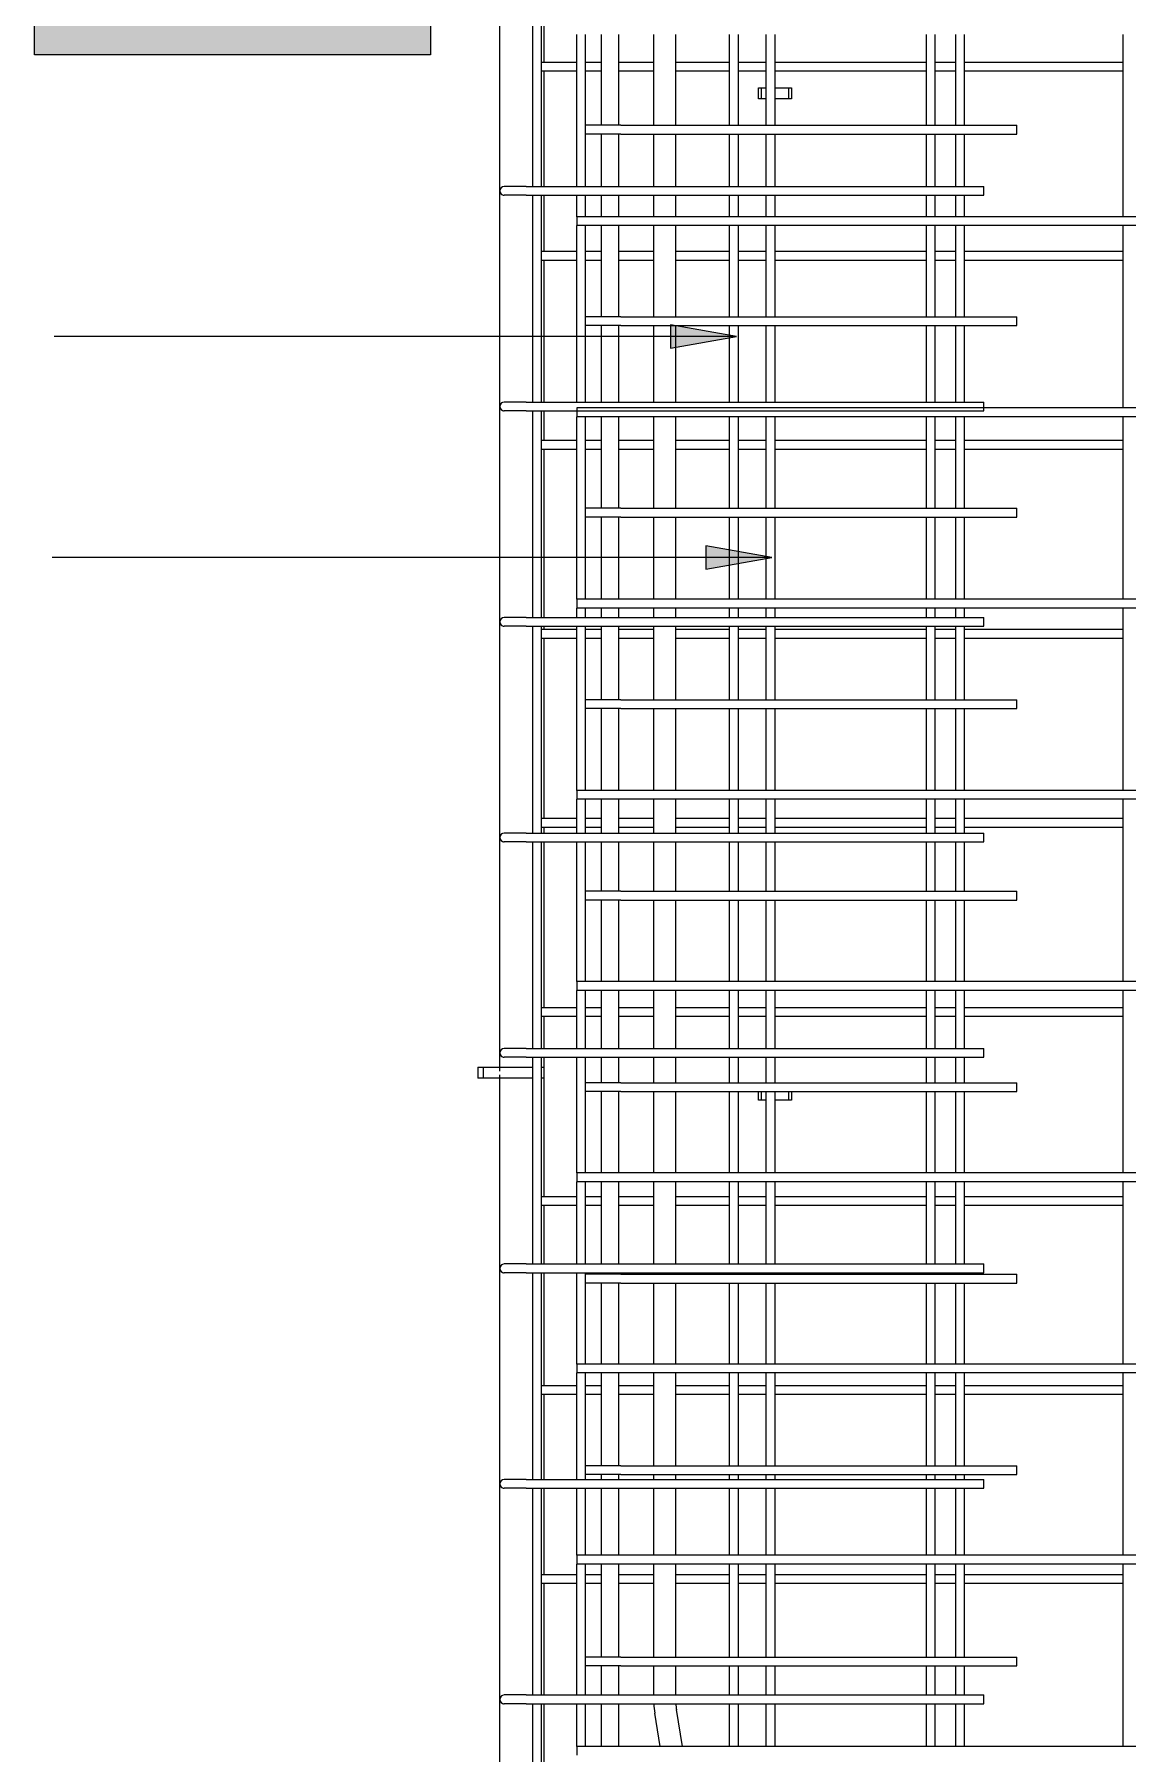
# Model space of a CAD drawing. Header units: millimetres. Extents: x 1435 to 26503, y -2036 to 18836.
# Drawn here: x 3916 to 4909, y 26 to 1588 of the extents above; entities that cross this region are included whole.
import ezdxf

# ---------------------------------------------------------------- set-up
doc = ezdxf.new("R2010")
doc.units = ezdxf.units.MM
doc.linetypes.add('Dash', pattern=[6.36, 3.18, -3.18])
for name, color, linetype, lineweight in [('A-GENM', 13, 'Continuous', 18), ('A-WALL', 113, 'Continuous', 25), ('A-WALL-HDLN', 110, 'Dash', 25), ('G-ANNO-SYMB', 111, 'Continuous', 9), ('S-RBAR', 171, 'Continuous', 18), ('S-RBAR-IDEN', 171, 'Continuous', 9)]:
    doc.layers.add(name, color=color, linetype=linetype, lineweight=lineweight)

# ---------------------------------------------------------------- blocks, each defined once
blk = doc.blocks.new('RR spread anchor face based - RR-SA-2_5-150-1726819-Elevation Front 1')
at = {"layer": 'A-GENM'}
for p, q in [((4573.8, 620), (4573.8, 627.9)), ((4576.3, 627.9), (4576.3, 620)), ((4601.3, 627.9), (4601.3, 620)), ((4603.8, 627.9), (4603.8, 620)), ((4576.3, 620), (4573.8, 620)), ((4581, 620), (4576.3, 620)), ((4601.3, 620), (4589, 620)), ((4603.8, 620), (4601.3, 620))]:
    blk.add_line(p, q, dxfattribs=at)
blk = doc.blocks.new('RR spread anchor face based - RR-SA-2_5-150-V5-Elevation Front 1')
at = {"layer": 'A-GENM'}
for p, q in [((4573.8, 1540), (4576.3, 1540)), ((4573.8, 1530), (4573.8, 1540)), ((4576.3, 1540), (4581, 1540)), ((4576.3, 1540), (4576.3, 1530)), ((4589, 1540), (4601.3, 1540)), ((4601.3, 1540), (4603.8, 1540)), ((4601.3, 1540), (4601.3, 1530)), ((4603.8, 1540), (4603.8, 1530)), ((4576.3, 1530), (4573.8, 1530)), ((4581, 1530), (4576.3, 1530)), ((4601.3, 1530), (4589, 1530)), ((4603.8, 1530), (4601.3, 1530))]:
    blk.add_line(p, q, dxfattribs=at)
blk = doc.blocks.new('RR spread anchor face based - RR-SA-3_0-200-1876459-Elevation Front 1')
at = {"layer": 'A-GENM'}
for p, q in [((4318.8, 3140), (4323.8, 3140)), ((4318.8, 3140), (4318.8, 3130)), ((4323.8, 3140), (4368.8, 3140)), ((4323.8, 3140), (4323.8, 3130)), ((4376.8, 3140), (4378.8, 3140)), ((4323.8, 3130), (4318.8, 3130)), ((4368.8, 3130), (4323.8, 3130)), ((4378.8, 3130), (4376.8, 3130))]:
    blk.add_line(p, q, dxfattribs=at)
blk = doc.blocks.new('Detail View - M_Section Tail - Filled Horizontal-14034-Elevation Front 1')
at = {"layer": 'G-ANNO-SYMB'}
blk.add_hatch(color=256, dxfattribs=at).paths.add_polyline_path([(4275.8, 3669.7), (4275.8, 3749.7), (3915.8, 3749.7), (3915.8, 3669.7)])
for p, q in [((3915.8, 3669.7), (3915.8, 3749.7)), ((3915.8, 3749.7), (4275.8, 3749.7)), ((4275.8, 3749.7), (4275.8, 3669.7)), ((4275.8, 3669.7), (3915.8, 3669.7))]:
    blk.add_line(p, q, dxfattribs=at)

msp = doc.modelspace()

# ---------------------------------------------------------------- hatches: boundary and pattern name
at = {"layer": 'S-RBAR-IDEN'}
for points in [[(4554, 1313.9), (4494, 1324.5), (4494, 1303.3)], [(4586.1, 1113.1), (4526.1, 1123.7), (4526.1, 1102.5)]]:
    msp.add_hatch(color=256, dxfattribs=at).paths.add_polyline_path(points)

# ---------------------------------------------------------------- linework, layer by layer
at = {"layer": 'A-WALL'}
for p, q in [((4338.8, 649.9), (4338.8, 1655)), ((4378.8, 1638), (4378.8, 1562.9)), ((4378.8, 1554.9), (4378.8, 1450.2)), ((4378.8, 1442.2), (4378.8, 1391.1)), ((4378.8, 1383.1), (4378.8, 1254.4)), ((4378.8, 1246.4), (4378.8, 1219.4)), ((4378.8, 1211.4), (4378.8, 1058.6)), ((4378.8, 1050.6), (4378.8, 1047.6)), ((4378.8, 1039.6), (4378.8, 875.9)), ((4378.8, 867.9), (4378.8, 862.8)), ((4378.8, 854.8), (4378.8, 704.1)), ((4378.8, 696.1), (4378.8, 667)), ((4378.8, 659), (4378.8, 532.3)), ((4338.8, -825.1), (4338.8, 639.9)), ((4378.8, 524.3), (4378.8, 471.2)), ((4378.8, 463.2), (4378.8, 360.6)), ((4378.8, 352.6), (4378.8, 275.4)), ((4378.8, 267.4), (4378.8, 188.8)), ((4378.8, 180.8), (4378.8, 79.6)), ((4378.8, 71.6), (4378.8, 17.1))]:
    msp.add_line(p, q, dxfattribs=at)
at = {"layer": 'A-WALL-HDLN'}
msp.add_line((4338.8, 639.9), (4338.8, 649.9), dxfattribs=at)
at = {"layer": 'S-RBAR'}
for p, q in [((4368.8, 1450.2), (4368.8, 1638)), ((4376.8, 1450.2), (4376.8, 1638)), ((4408.8, 1450.2), (4408.8, 1588.4)), ((4416.8, 1450.2), (4416.8, 1588.4)), ((4431.1, 1505.8), (4431.1, 1588.4)), ((4447.1, 1505.8), (4447.1, 1588.4)), ((4478.8, 1505.8), (4478.8, 1588.4)), ((4498.8, 1505.8), (4498.8, 1588.4)), ((4547.7, 1505.8), (4547.7, 1588.4)), ((4555.7, 1505.8), (4555.7, 1588.4)), ((4581, 1505.8), (4581, 1588.4)), ((4589, 1505.8), (4589, 1588.4)), ((4726.5, 1505.8), (4726.5, 1588.4)), ((4734.5, 1505.8), (4734.5, 1588.4)), ((4753.2, 1505.8), (4753.2, 1588.4)), ((4761.2, 1505.8), (4761.2, 1588.4)), ((4905.4, 1422.7), (4905.4, 1588.4)), ((4408.8, 1562.9), (4376.8, 1562.9)), ((4431.1, 1562.9), (4416.8, 1562.9)), ((4478.8, 1562.9), (4447.1, 1562.9)), ((4547.7, 1562.9), (4498.8, 1562.9)), ((4581, 1562.9), (4555.7, 1562.9)), ((4726.5, 1562.9), (4589, 1562.9)), ((4753.2, 1562.9), (4734.5, 1562.9)), ((4905.4, 1562.9), (4761.2, 1562.9)), ((4408.8, 1554.9), (4376.8, 1554.9)), ((4431.1, 1554.9), (4416.8, 1554.9)), ((4478.8, 1554.9), (4447.1, 1554.9)), ((4547.7, 1554.9), (4498.8, 1554.9)), ((4581, 1554.9), (4555.7, 1554.9)), ((4726.5, 1554.9), (4589, 1554.9)), ((4753.2, 1554.9), (4734.5, 1554.9)), ((4905.4, 1554.9), (4761.2, 1554.9)), ((4448.8, 1505.8), (4416.1, 1505.8)), ((4448.8, 1505.8), (4808.8, 1505.8)), ((4808.8, 1497.8), (4808.8, 1505.8)), ((4448.8, 1497.8), (4416.1, 1497.8)), ((4431.1, 1450.2), (4431.1, 1497.8)), ((4447.1, 1450.2), (4447.1, 1497.8)), ((4448.8, 1497.8), (4808.8, 1497.8)), ((4478.8, 1450.2), (4478.8, 1497.8)), ((4498.8, 1450.2), (4498.8, 1497.8)), ((4547.7, 1450.2), (4547.7, 1497.8)), ((4555.7, 1450.2), (4555.7, 1497.8)), ((4581, 1450.2), (4581, 1497.8)), ((4589, 1450.2), (4589, 1497.8)), ((4726.5, 1450.2), (4726.5, 1497.8)), ((4734.5, 1450.2), (4734.5, 1497.8)), ((4753.2, 1450.2), (4753.2, 1497.8)), ((4761.2, 1450.2), (4761.2, 1497.8)), ((4362.8, 1450.2), (4342.8, 1450.2)), ((4362.8, 1442.2), (4342.8, 1442.2)), ((4362.8, 1450.2), (4778.8, 1450.2)), ((4362.8, 1442.2), (4778.8, 1442.2)), ((4368.8, 1254.4), (4368.8, 1442.2)), ((4376.8, 1254.4), (4376.8, 1442.2)), ((4408.8, 1422.7), (4408.8, 1442.2)), ((4416.8, 1422.7), (4416.8, 1442.2)), ((4431.1, 1422.7), (4431.1, 1442.2)), ((4447.1, 1422.7), (4447.1, 1442.2)), ((4478.8, 1422.7), (4478.8, 1442.2)), ((4498.8, 1422.7), (4498.8, 1442.2)), ((4547.7, 1422.7), (4547.7, 1442.2)), ((4555.7, 1422.7), (4555.7, 1442.2)), ((4581, 1422.7), (4581, 1442.2)), ((4589, 1422.7), (4589, 1442.2)), ((4726.5, 1422.7), (4726.5, 1442.2)), ((4734.5, 1422.7), (4734.5, 1442.2)), ((4753.2, 1422.7), (4753.2, 1442.2)), ((4761.2, 1422.7), (4761.2, 1442.2)), ((4778.8, 1442.2), (4778.8, 1450.2)), ((5586.9, 1422.7), (4408.8, 1422.7)), ((4408.8, 1422.7), (4408.8, 1414.7)), ((4408.8, 1254.4), (4408.8, 1414.7)), ((5586.9, 1414.7), (4408.8, 1414.7)), ((4416.8, 1254.4), (4416.8, 1414.7)), ((4431.1, 1331.8), (4431.1, 1414.7)), ((4447.1, 1331.8), (4447.1, 1414.7)), ((4478.8, 1331.8), (4478.8, 1414.7)), ((4498.8, 1331.8), (4498.8, 1414.7)), ((4547.7, 1331.8), (4547.7, 1414.7)), ((4555.7, 1331.8), (4555.7, 1414.7)), ((4581, 1331.8), (4581, 1414.7)), ((4589, 1331.8), (4589, 1414.7)), ((4726.5, 1331.8), (4726.5, 1414.7)), ((4734.5, 1331.8), (4734.5, 1414.7)), ((4753.2, 1331.8), (4753.2, 1414.7)), ((4761.2, 1331.8), (4761.2, 1414.7)), ((4905.4, 1249), (4905.4, 1414.7)), ((4408.8, 1391.1), (4376.8, 1391.1)), ((4431.1, 1391.1), (4416.8, 1391.1)), ((4478.8, 1391.1), (4447.1, 1391.1)), ((4547.7, 1391.1), (4498.8, 1391.1)), ((4581, 1391.1), (4555.7, 1391.1)), ((4726.5, 1391.1), (4589, 1391.1)), ((4753.2, 1391.1), (4734.5, 1391.1)), ((4905.4, 1391.1), (4761.2, 1391.1)), ((4408.8, 1383.1), (4376.8, 1383.1)), ((4431.1, 1383.1), (4416.8, 1383.1)), ((4478.8, 1383.1), (4447.1, 1383.1)), ((4547.7, 1383.1), (4498.8, 1383.1)), ((4581, 1383.1), (4555.7, 1383.1)), ((4726.5, 1383.1), (4589, 1383.1)), ((4753.2, 1383.1), (4734.5, 1383.1)), ((4905.4, 1383.1), (4761.2, 1383.1)), ((4448.8, 1331.8), (4416.1, 1331.8)), ((4448.8, 1331.8), (4808.8, 1331.8)), ((4808.8, 1323.8), (4808.8, 1331.8)), ((4448.8, 1323.8), (4416.1, 1323.8)), ((4431.1, 1254.4), (4431.1, 1323.8)), ((4447.1, 1254.4), (4447.1, 1323.8)), ((4448.8, 1323.8), (4808.8, 1323.8)), ((4478.8, 1254.4), (4478.8, 1323.8)), ((4498.8, 1254.4), (4498.8, 1323.8)), ((4547.7, 1254.4), (4547.7, 1323.8)), ((4555.7, 1254.4), (4555.7, 1323.8)), ((4581, 1254.4), (4581, 1323.8)), ((4589, 1254.4), (4589, 1323.8)), ((4726.5, 1254.4), (4726.5, 1323.8)), ((4734.5, 1254.4), (4734.5, 1323.8)), ((4753.2, 1254.4), (4753.2, 1323.8)), ((4761.2, 1254.4), (4761.2, 1323.8)), ((4362.8, 1254.4), (4342.8, 1254.4)), ((4362.8, 1254.4), (4778.8, 1254.4)), ((4778.8, 1246.4), (4778.8, 1254.4)), ((4362.8, 1246.4), (4342.8, 1246.4)), ((4362.8, 1246.4), (4778.8, 1246.4)), ((4368.8, 1058.6), (4368.8, 1246.4)), ((4376.8, 1058.6), (4376.8, 1246.4)), ((5586.9, 1249), (4408.8, 1249)), ((4408.8, 1249), (4408.8, 1241)), ((4408.8, 1075.2), (4408.8, 1241)), ((5586.9, 1241), (4408.8, 1241)), ((4416.8, 1075.2), (4416.8, 1241)), ((4431.1, 1157.8), (4431.1, 1241)), ((4447.1, 1157.8), (4447.1, 1241)), ((4478.8, 1157.8), (4478.8, 1241)), ((4498.8, 1157.8), (4498.8, 1241)), ((4547.7, 1157.8), (4547.7, 1241)), ((4555.7, 1157.8), (4555.7, 1241)), ((4581, 1157.8), (4581, 1241)), ((4589, 1157.8), (4589, 1241)), ((4726.5, 1157.8), (4726.5, 1241)), ((4734.5, 1157.8), (4734.5, 1241)), ((4753.2, 1157.8), (4753.2, 1241)), ((4761.2, 1157.8), (4761.2, 1241)), ((4905.4, 1075.2), (4905.4, 1241)), ((4408.8, 1219.4), (4376.8, 1219.4)), ((4431.1, 1219.4), (4416.8, 1219.4)), ((4478.8, 1219.4), (4447.1, 1219.4)), ((4547.7, 1219.4), (4498.8, 1219.4)), ((4581, 1219.4), (4555.7, 1219.4)), ((4726.5, 1219.4), (4589, 1219.4)), ((4753.2, 1219.4), (4734.5, 1219.4)), ((4905.4, 1219.4), (4761.2, 1219.4)), ((4408.8, 1211.4), (4376.8, 1211.4)), ((4431.1, 1211.4), (4416.8, 1211.4)), ((4478.8, 1211.4), (4447.1, 1211.4)), ((4547.7, 1211.4), (4498.8, 1211.4)), ((4581, 1211.4), (4555.7, 1211.4)), ((4726.5, 1211.4), (4589, 1211.4)), ((4753.2, 1211.4), (4734.5, 1211.4)), ((4905.4, 1211.4), (4761.2, 1211.4)), ((4448.8, 1157.8), (4416.1, 1157.8)), ((4448.8, 1157.8), (4808.8, 1157.8)), ((4808.8, 1149.8), (4808.8, 1157.8)), ((4448.8, 1149.8), (4416.1, 1149.8)), ((4431.1, 1075.2), (4431.1, 1149.8)), ((4447.1, 1075.2), (4447.1, 1149.8)), ((4448.8, 1149.8), (4808.8, 1149.8)), ((4478.8, 1075.2), (4478.8, 1149.8)), ((4498.8, 1075.2), (4498.8, 1149.8)), ((4547.7, 1075.2), (4547.7, 1149.8)), ((4555.7, 1075.2), (4555.7, 1149.8)), ((4581, 1075.2), (4581, 1149.8)), ((4589, 1075.2), (4589, 1149.8)), ((4726.5, 1075.2), (4726.5, 1149.8)), ((4734.5, 1075.2), (4734.5, 1149.8)), ((4753.2, 1075.2), (4753.2, 1149.8)), ((4761.2, 1075.2), (4761.2, 1149.8)), ((5586.9, 1075.2), (4408.8, 1075.2)), ((4408.8, 1075.2), (4408.8, 1067.2)), ((4408.8, 1058.6), (4408.8, 1067.2)), ((5586.9, 1067.2), (4408.8, 1067.2)), ((4416.8, 1058.6), (4416.8, 1067.2)), ((4431.1, 1058.6), (4431.1, 1067.2)), ((4447.1, 1058.6), (4447.1, 1067.2)), ((4478.8, 1058.6), (4478.8, 1067.2)), ((4498.8, 1058.6), (4498.8, 1067.2)), ((4547.7, 1058.6), (4547.7, 1067.2)), ((4555.7, 1058.6), (4555.7, 1067.2)), ((4581, 1058.6), (4581, 1067.2)), ((4589, 1058.6), (4589, 1067.2)), ((4726.5, 1058.6), (4726.5, 1067.2)), ((4734.5, 1058.6), (4734.5, 1067.2)), ((4753.2, 1058.6), (4753.2, 1067.2)), ((4761.2, 1058.6), (4761.2, 1067.2)), ((4905.4, 901.5), (4905.4, 1067.2)), ((4362.8, 1058.6), (4342.8, 1058.6)), ((4362.8, 1050.6), (4342.8, 1050.6)), ((4362.8, 1058.6), (4778.8, 1058.6)), ((4362.8, 1050.6), (4778.8, 1050.6)), ((4368.8, 862.8), (4368.8, 1050.6)), ((4376.8, 862.8), (4376.8, 1050.6)), ((4408.8, 1047.6), (4376.8, 1047.6)), ((4408.8, 901.5), (4408.8, 1050.6)), ((4416.8, 901.5), (4416.8, 1050.6)), ((4431.1, 1047.6), (4416.8, 1047.6)), ((4431.1, 983.9), (4431.1, 1050.6)), ((4447.1, 983.9), (4447.1, 1050.6)), ((4478.8, 1047.6), (4447.1, 1047.6)), ((4478.8, 983.9), (4478.8, 1050.6)), ((4498.8, 983.9), (4498.8, 1050.6)), ((4547.7, 1047.6), (4498.8, 1047.6)), ((4547.7, 983.9), (4547.7, 1050.6)), ((4555.7, 983.9), (4555.7, 1050.6)), ((4581, 1047.6), (4555.7, 1047.6)), ((4581, 983.9), (4581, 1050.6)), ((4589, 983.9), (4589, 1050.6)), ((4726.5, 1047.6), (4589, 1047.6)), ((4726.5, 983.9), (4726.5, 1050.6)), ((4734.5, 983.9), (4734.5, 1050.6)), ((4753.2, 1047.6), (4734.5, 1047.6)), ((4753.2, 983.9), (4753.2, 1050.6)), ((4761.2, 983.9), (4761.2, 1050.6)), ((4905.4, 1047.6), (4761.2, 1047.6)), ((4778.8, 1050.6), (4778.8, 1058.6)), ((4408.8, 1039.6), (4376.8, 1039.6)), ((4431.1, 1039.6), (4416.8, 1039.6)), ((4478.8, 1039.6), (4447.1, 1039.6)), ((4547.7, 1039.6), (4498.8, 1039.6)), ((4581, 1039.6), (4555.7, 1039.6)), ((4726.5, 1039.6), (4589, 1039.6)), ((4753.2, 1039.6), (4734.5, 1039.6)), ((4905.4, 1039.6), (4761.2, 1039.6)), ((4448.8, 983.9), (4416.1, 983.9)), ((4448.8, 975.9), (4416.1, 975.9)), ((4431.1, 901.5), (4431.1, 975.9)), ((4447.1, 901.5), (4447.1, 975.9)), ((4448.8, 983.9), (4808.8, 983.9)), ((4448.8, 975.9), (4808.8, 975.9)), ((4478.8, 901.5), (4478.8, 975.9)), ((4498.8, 901.5), (4498.8, 975.9)), ((4547.7, 901.5), (4547.7, 975.9)), ((4555.7, 901.5), (4555.7, 975.9)), ((4581, 901.5), (4581, 975.9)), ((4589, 901.5), (4589, 975.9)), ((4726.5, 901.5), (4726.5, 975.9)), ((4734.5, 901.5), (4734.5, 975.9)), ((4753.2, 901.5), (4753.2, 975.9)), ((4761.2, 901.5), (4761.2, 975.9)), ((4808.8, 975.9), (4808.8, 983.9)), ((5586.9, 901.5), (4408.8, 901.5)), ((4408.8, 901.5), (4408.8, 893.5)), ((4408.8, 862.8), (4408.8, 893.5)), ((5578.9, 893.5), (4408.8, 893.5)), ((4416.8, 862.8), (4416.8, 893.5)), ((4431.1, 862.8), (4431.1, 893.5)), ((4447.1, 862.8), (4447.1, 893.5)), ((4478.8, 862.8), (4478.8, 893.5)), ((4498.8, 862.8), (4498.8, 893.5)), ((4547.7, 862.8), (4547.7, 893.5)), ((4555.7, 862.8), (4555.7, 893.5)), ((4581, 862.8), (4581, 893.5)), ((4589, 862.8), (4589, 893.5)), ((4726.5, 862.8), (4726.5, 893.5)), ((4734.5, 862.8), (4734.5, 893.5)), ((4753.2, 862.8), (4753.2, 893.5)), ((4761.2, 862.8), (4761.2, 893.5)), ((4905.4, 727.8), (4905.4, 893.5)), ((4408.8, 875.9), (4376.8, 875.9)), ((4431.1, 875.9), (4416.8, 875.9)), ((4478.8, 875.9), (4447.1, 875.9)), ((4547.7, 875.9), (4498.8, 875.9)), ((4581, 875.9), (4555.7, 875.9)), ((4726.5, 875.9), (4589, 875.9)), ((4753.2, 875.9), (4734.5, 875.9)), ((4905.4, 875.9), (4761.2, 875.9)), ((4362.8, 862.8), (4342.8, 862.8)), ((4362.8, 862.8), (4778.8, 862.8)), ((4408.8, 867.9), (4376.8, 867.9)), ((4431.1, 867.9), (4416.8, 867.9)), ((4478.8, 867.9), (4447.1, 867.9)), ((4547.7, 867.9), (4498.8, 867.9)), ((4581, 867.9), (4555.7, 867.9)), ((4726.5, 867.9), (4589, 867.9)), ((4753.2, 867.9), (4734.5, 867.9)), ((4905.4, 867.9), (4761.2, 867.9)), ((4778.8, 854.8), (4778.8, 862.8)), ((4362.8, 854.8), (4342.8, 854.8)), ((4362.8, 854.8), (4778.8, 854.8)), ((4368.8, 667), (4368.8, 854.8)), ((4376.8, 667), (4376.8, 854.8)), ((4408.8, 727.8), (4408.8, 854.8)), ((4416.8, 727.8), (4416.8, 854.8)), ((4431.1, 809.9), (4431.1, 854.8)), ((4447.1, 809.9), (4447.1, 854.8)), ((4478.8, 809.9), (4478.8, 854.8)), ((4498.8, 809.9), (4498.8, 854.8)), ((4547.7, 809.9), (4547.7, 854.8)), ((4555.7, 809.9), (4555.7, 854.8)), ((4581, 809.9), (4581, 854.8)), ((4589, 809.9), (4589, 854.8)), ((4726.5, 809.9), (4726.5, 854.8)), ((4734.5, 809.9), (4734.5, 854.8)), ((4753.2, 809.9), (4753.2, 854.8)), ((4761.2, 809.9), (4761.2, 854.8)), ((4448.8, 809.9), (4416.1, 809.9)), ((4448.8, 801.9), (4416.1, 801.9)), ((4431.1, 727.8), (4431.1, 801.9)), ((4447.1, 727.8), (4447.1, 801.9)), ((4448.8, 809.9), (4808.8, 809.9)), ((4448.8, 801.9), (4808.8, 801.9)), ((4478.8, 727.8), (4478.8, 801.9)), ((4498.8, 727.8), (4498.8, 801.9)), ((4547.7, 727.8), (4547.7, 801.9)), ((4555.7, 727.8), (4555.7, 801.9)), ((4581, 727.8), (4581, 801.9)), ((4589, 727.8), (4589, 801.9)), ((4726.5, 727.8), (4726.5, 801.9)), ((4734.5, 727.8), (4734.5, 801.9)), ((4753.2, 727.8), (4753.2, 801.9)), ((4761.2, 727.8), (4761.2, 801.9)), ((4808.8, 801.9), (4808.8, 809.9)), ((5586.9, 727.8), (4408.8, 727.8)), ((4408.8, 727.8), (4408.8, 719.8)), ((4408.8, 667), (4408.8, 719.8)), ((5586.9, 719.8), (4408.8, 719.8)), ((4416.8, 667), (4416.8, 719.8)), ((4431.1, 667), (4431.1, 719.8)), ((4447.1, 667), (4447.1, 719.8)), ((4478.8, 667), (4478.8, 719.8)), ((4498.8, 667), (4498.8, 719.8)), ((4547.7, 667), (4547.7, 719.8)), ((4555.7, 667), (4555.7, 719.8)), ((4581, 667), (4581, 719.8)), ((4589, 667), (4589, 719.8)), ((4726.5, 667), (4726.5, 719.8)), ((4734.5, 667), (4734.5, 719.8)), ((4753.2, 667), (4753.2, 719.8)), ((4761.2, 667), (4761.2, 719.8)), ((4905.4, 554), (4905.4, 719.8)), ((4408.8, 704.1), (4376.8, 704.1)), ((4431.1, 704.1), (4416.8, 704.1)), ((4478.8, 704.1), (4447.1, 704.1)), ((4547.7, 704.1), (4498.8, 704.1)), ((4581, 704.1), (4555.7, 704.1)), ((4726.5, 704.1), (4589, 704.1)), ((4753.2, 704.1), (4734.5, 704.1)), ((4905.4, 704.1), (4761.2, 704.1)), ((4408.8, 696.1), (4376.8, 696.1)), ((4431.1, 696.1), (4416.8, 696.1)), ((4478.8, 696.1), (4447.1, 696.1)), ((4547.7, 696.1), (4498.8, 696.1)), ((4581, 696.1), (4555.7, 696.1)), ((4726.5, 696.1), (4589, 696.1)), ((4753.2, 696.1), (4734.5, 696.1)), ((4905.4, 696.1), (4761.2, 696.1)), ((4362.8, 667), (4342.8, 667)), ((4362.8, 659), (4342.8, 659)), ((4362.8, 667), (4778.8, 667)), ((4362.8, 659), (4778.8, 659)), ((4368.8, 471.2), (4368.8, 659)), ((4376.8, 471.2), (4376.8, 659)), ((4408.8, 554), (4408.8, 659)), ((4416.8, 554), (4416.8, 659)), ((4431.1, 635.9), (4431.1, 659)), ((4447.1, 635.9), (4447.1, 659)), ((4478.8, 635.9), (4478.8, 659)), ((4498.8, 635.9), (4498.8, 659)), ((4547.7, 635.9), (4547.7, 659)), ((4555.7, 635.9), (4555.7, 659)), ((4581, 635.9), (4581, 659)), ((4589, 635.9), (4589, 659)), ((4726.5, 635.9), (4726.5, 659)), ((4734.5, 635.9), (4734.5, 659)), ((4753.2, 635.9), (4753.2, 659)), ((4761.2, 635.9), (4761.2, 659)), ((4778.8, 659), (4778.8, 667)), ((4448.8, 635.9), (4416.1, 635.9)), ((4448.8, 627.9), (4416.1, 627.9)), ((4431.1, 554), (4431.1, 627.9)), ((4447.1, 554), (4447.1, 627.9)), ((4448.8, 635.9), (4808.8, 635.9)), ((4448.8, 627.9), (4808.8, 627.9)), ((4478.8, 554), (4478.8, 627.9)), ((4498.8, 554), (4498.8, 627.9)), ((4547.7, 554), (4547.7, 627.9)), ((4555.7, 554), (4555.7, 627.9)), ((4581, 554), (4581, 627.9)), ((4589, 554), (4589, 627.9)), ((4726.5, 554), (4726.5, 627.9)), ((4734.5, 554), (4734.5, 627.9)), ((4753.2, 554), (4753.2, 627.9)), ((4761.2, 554), (4761.2, 627.9)), ((4808.8, 627.9), (4808.8, 635.9)), ((5586.9, 554), (4408.8, 554)), ((4408.8, 554), (4408.8, 546)), ((4408.8, 532.3), (4376.8, 532.3)), ((4408.8, 471.2), (4408.8, 546)), ((5586.9, 546), (4408.8, 546)), ((4416.8, 471.2), (4416.8, 546)), ((4431.1, 532.3), (4416.8, 532.3)), ((4431.1, 471.2), (4431.1, 546)), ((4447.1, 471.2), (4447.1, 546)), ((4478.8, 532.3), (4447.1, 532.3)), ((4478.8, 471.2), (4478.8, 546)), ((4498.8, 471.2), (4498.8, 546)), ((4547.7, 532.3), (4498.8, 532.3)), ((4547.7, 471.2), (4547.7, 546)), ((4555.7, 471.2), (4555.7, 546)), ((4581, 532.3), (4555.7, 532.3)), ((4581, 471.2), (4581, 546)), ((4589, 471.2), (4589, 546)), ((4726.5, 532.3), (4589, 532.3)), ((4726.5, 471.2), (4726.5, 546)), ((4734.5, 471.2), (4734.5, 546)), ((4753.2, 532.3), (4734.5, 532.3)), ((4753.2, 471.2), (4753.2, 546)), ((4761.2, 471.2), (4761.2, 546)), ((4905.4, 532.3), (4761.2, 532.3)), ((4905.4, 380.3), (4905.4, 546)), ((4408.8, 524.3), (4376.8, 524.3)), ((4431.1, 524.3), (4416.8, 524.3)), ((4478.8, 524.3), (4447.1, 524.3)), ((4547.7, 524.3), (4498.8, 524.3)), ((4581, 524.3), (4555.7, 524.3)), ((4726.5, 524.3), (4589, 524.3)), ((4753.2, 524.3), (4734.5, 524.3)), ((4905.4, 524.3), (4761.2, 524.3)), ((4362.8, 471.2), (4342.8, 471.2)), ((4362.8, 471.2), (4778.8, 471.2)), ((4778.8, 463.2), (4778.8, 471.2)), ((4362.8, 463.2), (4342.8, 463.2)), ((4362.8, 463.2), (4778.8, 463.2)), ((4368.8, 275.4), (4368.8, 463.2)), ((4376.8, 275.4), (4376.8, 463.2)), ((4408.8, 380.3), (4408.8, 463.2)), ((4448.8, 461.9), (4416.1, 461.9)), ((4448.8, 453.9), (4416.1, 453.9)), ((4416.8, 380.3), (4416.8, 463.2)), ((4431.1, 461.9), (4431.1, 463.2)), ((4431.1, 380.3), (4431.1, 453.9)), ((4447.1, 461.9), (4447.1, 463.2)), ((4447.1, 380.3), (4447.1, 453.9)), ((4448.8, 461.9), (4808.8, 461.9)), ((4448.8, 453.9), (4808.8, 453.9)), ((4478.8, 461.9), (4478.8, 463.2)), ((4478.8, 380.3), (4478.8, 453.9)), ((4498.8, 461.9), (4498.8, 463.2)), ((4498.8, 380.3), (4498.8, 453.9)), ((4547.7, 461.9), (4547.7, 463.2)), ((4547.7, 380.3), (4547.7, 453.9)), ((4555.7, 461.9), (4555.7, 463.2)), ((4555.7, 380.3), (4555.7, 453.9)), ((4581, 461.9), (4581, 463.2)), ((4581, 380.3), (4581, 453.9)), ((4589, 461.9), (4589, 463.2)), ((4589, 380.3), (4589, 453.9)), ((4726.5, 461.9), (4726.5, 463.2)), ((4726.5, 380.3), (4726.5, 453.9)), ((4734.5, 461.9), (4734.5, 463.2)), ((4734.5, 380.3), (4734.5, 453.9)), ((4753.2, 461.9), (4753.2, 463.2)), ((4753.2, 380.3), (4753.2, 453.9)), ((4761.2, 461.9), (4761.2, 463.2)), ((4761.2, 380.3), (4761.2, 453.9)), ((4808.8, 453.9), (4808.8, 461.9)), ((5586.9, 380.3), (4408.8, 380.3)), ((4408.8, 380.3), (4408.8, 372.3)), ((4408.8, 360.6), (4376.8, 360.6)), ((4408.8, 275.4), (4408.8, 372.3)), ((5586.9, 372.3), (4408.8, 372.3)), ((4416.8, 275.4), (4416.8, 372.3)), ((4431.1, 360.6), (4416.8, 360.6)), ((4431.1, 287.9), (4431.1, 372.3)), ((4447.1, 287.9), (4447.1, 372.3)), ((4478.8, 360.6), (4447.1, 360.6)), ((4478.8, 287.9), (4478.8, 372.3)), ((4498.8, 287.9), (4498.8, 372.3)), ((4547.7, 360.6), (4498.8, 360.6)), ((4547.7, 287.9), (4547.7, 372.3)), ((4555.7, 287.9), (4555.7, 372.3)), ((4581, 360.6), (4555.7, 360.6)), ((4581, 287.9), (4581, 372.3)), ((4589, 287.9), (4589, 372.3)), ((4726.5, 360.6), (4589, 360.6)), ((4726.5, 287.9), (4726.5, 372.3)), ((4734.5, 287.9), (4734.5, 372.3)), ((4753.2, 360.6), (4734.5, 360.6)), ((4753.2, 287.9), (4753.2, 372.3)), ((4761.2, 287.9), (4761.2, 372.3)), ((4905.4, 360.6), (4761.2, 360.6)), ((4905.4, 206.6), (4905.4, 372.3)), ((4408.8, 352.6), (4376.8, 352.6)), ((4431.1, 352.6), (4416.8, 352.6)), ((4478.8, 352.6), (4447.1, 352.6)), ((4547.7, 352.6), (4498.8, 352.6)), ((4581, 352.6), (4555.7, 352.6)), ((4726.5, 352.6), (4589, 352.6)), ((4753.2, 352.6), (4734.5, 352.6)), ((4905.4, 352.6), (4761.2, 352.6)), ((4448.8, 287.9), (4416.1, 287.9)), ((4448.8, 287.9), (4808.8, 287.9)), ((4808.8, 279.9), (4808.8, 287.9)), ((4362.8, 275.4), (4342.8, 275.4)), ((4362.8, 267.4), (4342.8, 267.4)), ((4362.8, 275.4), (4778.8, 275.4)), ((4362.8, 267.4), (4778.8, 267.4)), ((4368.8, 79.6), (4368.8, 267.4)), ((4376.8, 79.6), (4376.8, 267.4)), ((4408.8, 206.6), (4408.8, 267.4)), ((4448.8, 279.9), (4416.1, 279.9)), ((4416.8, 206.6), (4416.8, 267.4)), ((4431.1, 275.4), (4431.1, 279.9)), ((4431.1, 206.6), (4431.1, 267.4)), ((4447.1, 275.4), (4447.1, 279.9)), ((4447.1, 206.6), (4447.1, 267.4)), ((4448.8, 279.9), (4808.8, 279.9)), ((4478.8, 275.4), (4478.8, 279.9)), ((4478.8, 206.6), (4478.8, 267.4)), ((4498.8, 275.4), (4498.8, 279.9)), ((4498.8, 206.6), (4498.8, 267.4)), ((4547.7, 275.4), (4547.7, 279.9)), ((4547.7, 206.6), (4547.7, 267.4)), ((4555.7, 275.4), (4555.7, 279.9)), ((4555.7, 206.6), (4555.7, 267.4)), ((4581, 275.4), (4581, 279.9)), ((4581, 206.6), (4581, 267.4)), ((4589, 275.4), (4589, 279.9)), ((4589, 206.6), (4589, 267.4)), ((4726.5, 275.4), (4726.5, 279.9)), ((4726.5, 206.6), (4726.5, 267.4)), ((4734.5, 275.4), (4734.5, 279.9)), ((4734.5, 206.6), (4734.5, 267.4)), ((4753.2, 275.4), (4753.2, 279.9)), ((4753.2, 206.6), (4753.2, 267.4)), ((4761.2, 275.4), (4761.2, 279.9)), ((4761.2, 206.6), (4761.2, 267.4)), ((4778.8, 267.4), (4778.8, 275.4)), ((5586.9, 206.6), (4408.8, 206.6)), ((4408.8, 206.6), (4408.8, 198.6)), ((4408.8, 188.8), (4376.8, 188.8)), ((4408.8, 79.6), (4408.8, 198.6)), ((5586.9, 198.6), (4408.8, 198.6)), ((4416.8, 79.6), (4416.8, 198.6)), ((4431.1, 188.8), (4416.8, 188.8)), ((4431.1, 114), (4431.1, 198.6)), ((4447.1, 114), (4447.1, 198.6)), ((4478.8, 188.8), (4447.1, 188.8)), ((4478.8, 114), (4478.8, 198.6)), ((4498.8, 114), (4498.8, 198.6)), ((4547.7, 188.8), (4498.8, 188.8)), ((4547.7, 114), (4547.7, 198.6)), ((4555.7, 114), (4555.7, 198.6)), ((4581, 188.8), (4555.7, 188.8)), ((4581, 114), (4581, 198.6)), ((4589, 114), (4589, 198.6)), ((4726.5, 188.8), (4589, 188.8)), ((4726.5, 114), (4726.5, 198.6)), ((4734.5, 114), (4734.5, 198.6)), ((4753.2, 188.8), (4734.5, 188.8)), ((4753.2, 114), (4753.2, 198.6)), ((4761.2, 114), (4761.2, 198.6)), ((4905.4, 188.8), (4761.2, 188.8)), ((4905.4, 32.8), (4905.4, 198.6)), ((4408.8, 180.8), (4376.8, 180.8)), ((4431.1, 180.8), (4416.8, 180.8)), ((4478.8, 180.8), (4447.1, 180.8)), ((4547.7, 180.8), (4498.8, 180.8)), ((4581, 180.8), (4555.7, 180.8)), ((4726.5, 180.8), (4589, 180.8)), ((4753.2, 180.8), (4734.5, 180.8)), ((4905.4, 180.8), (4761.2, 180.8)), ((4448.8, 114), (4416.1, 114)), ((4448.8, 114), (4808.8, 114)), ((4808.8, 106), (4808.8, 114)), ((4448.8, 106), (4416.1, 106)), ((4431.1, 79.6), (4431.1, 106)), ((4447.1, 79.6), (4447.1, 106)), ((4448.8, 106), (4808.8, 106)), ((4478.8, 79.6), (4478.8, 106)), ((4498.8, 79.6), (4498.8, 106)), ((4547.7, 79.6), (4547.7, 106)), ((4555.7, 79.6), (4555.7, 106)), ((4581, 79.6), (4581, 106)), ((4589, 79.6), (4589, 106)), ((4726.5, 79.6), (4726.5, 106)), ((4734.5, 79.6), (4734.5, 106)), ((4753.2, 79.6), (4753.2, 106)), ((4761.2, 79.6), (4761.2, 106)), ((4362.8, 79.6), (4342.8, 79.6)), ((4362.8, 79.6), (4778.8, 79.6)), ((4778.8, 71.6), (4778.8, 79.6)), ((4362.8, 71.6), (4342.8, 71.6)), ((4362.8, 71.6), (4778.8, 71.6)), ((4368.8, -116.2), (4368.8, 71.6)), ((4376.8, -116.2), (4376.8, 71.6)), ((4408.8, 32.8), (4408.8, 71.6)), ((4416.8, 32.8), (4416.8, 71.6)), ((4431.1, 32.8), (4431.1, 71.6)), ((4447.1, 32.8), (4447.1, 71.6)), ((4484.6, 32.8), (4479.7, 63)), ((4504.9, 32.8), (4499.4, 66.3)), ((4547.7, 32.8), (4547.7, 71.6)), ((4555.7, 32.8), (4555.7, 71.6)), ((4581, 32.8), (4581, 71.6)), ((4589, 32.8), (4589, 71.6)), ((4726.5, 32.8), (4726.5, 71.6)), ((4734.5, 32.8), (4734.5, 71.6)), ((4753.2, 32.8), (4753.2, 71.6)), ((4761.2, 32.8), (4761.2, 71.6)), ((5579.7, 32.8), (4408.8, 32.8)), ((4408.8, 32.8), (4408.8, 24.8))]:
    msp.add_line(p, q, dxfattribs=at)
for centre, radius, start, end in [((4342.8, 1446.2), 4, 90, 270), ((4342.8, 1446.2), 4, 120, 165), ((4342.8, 1446.2), 4, 195, 240), ((4342.8, 1446.2), 4, 255, 270), ((4342.8, 1250.4), 4, 90, 270), ((4342.8, 1250.4), 4, 120, 165), ((4342.8, 1250.4), 4, 195, 240), ((4342.8, 1250.4), 4, 255, 270), ((4342.8, 1054.6), 4, 90, 270), ((4342.8, 1054.6), 4, 120, 165), ((4342.8, 1054.6), 4, 195, 240), ((4342.8, 1054.6), 4, 255, 270), ((4342.8, 858.8), 4, 90, 270), ((4342.8, 858.8), 4, 120, 165), ((4342.8, 858.8), 4, 195, 240), ((4342.8, 858.8), 4, 255, 270), ((4342.8, 663), 4, 90, 270), ((4342.8, 663), 4, 120, 165), ((4342.8, 663), 4, 195, 240), ((4342.8, 663), 4, 255, 270), ((4342.8, 467.2), 4, 90, 270), ((4342.8, 467.2), 4, 120, 165), ((4342.8, 467.2), 4, 195, 240), ((4342.8, 467.2), 4, 255, 270), ((4342.8, 271.4), 4, 90, 270), ((4342.8, 271.4), 4, 120, 165), ((4342.8, 271.4), 4, 195, 240), ((4342.8, 271.4), 4, 255, 270), ((4342.8, 75.6), 4, 90, 270), ((4342.8, 75.6), 4, 120, 165), ((4342.8, 75.6), 4, 195, 240), ((4342.8, 75.6), 4, 255, 270), ((4543.8, 73.5), 65, 181.7203, 189.3048), ((4543.8, 73.5), 45, 182.4849, 189.3048)]:
    msp.add_arc(centre, radius, start, end, dxfattribs=at)
at = {"layer": 'S-RBAR-IDEN'}
for p, q in [((4554, 1313.9), (3933.8, 1313.9)), ((4554, 1313.9), (4494, 1324.5)), ((4494, 1324.5), (4494, 1303.3)), ((4494, 1303.3), (4554, 1313.9)), ((4586.1, 1113.1), (3931.9, 1113.1)), ((4586.1, 1113.1), (4526.1, 1123.7)), ((4526.1, 1123.7), (4526.1, 1102.5)), ((4526.1, 1102.5), (4586.1, 1113.1))]:
    msp.add_line(p, q, dxfattribs=at)

# ---------------------------------------------------------------- block references
at = {"layer": 'A-GENM'}
for name, p in [('RR spread anchor face based - RR-SA-2_5-150-V5-Elevation Front 1', (0, 0)), ('RR spread anchor face based - RR-SA-3_0-200-1876459-Elevation Front 1', (0, -2490.1)), ('RR spread anchor face based - RR-SA-2_5-150-1726819-Elevation Front 1', (0, 0))]:
    msp.add_blockref(name, p, dxfattribs=at)
at = {"layer": 'G-ANNO-SYMB'}
msp.add_blockref('Detail View - M_Section Tail - Filled Horizontal-14034-Elevation Front 1', (0, -2100), dxfattribs=at)

doc.saveas('drawing.dxf')
